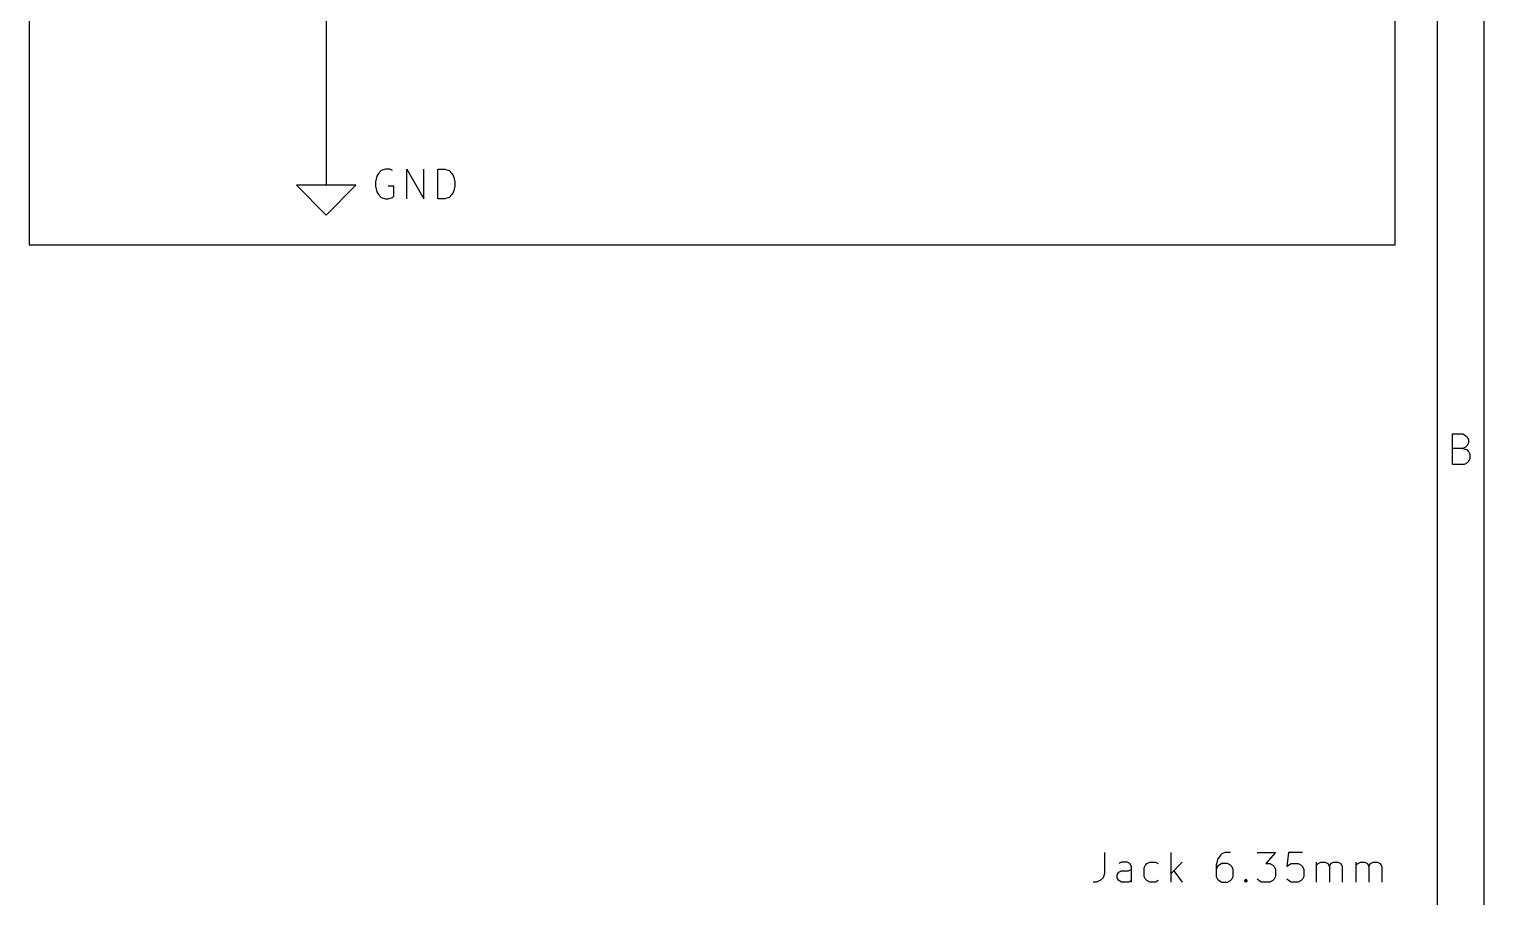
# Model space of a CAD drawing. Extents: x 0.4 to 11.3, y -7.9 to -0.4.
# Drawn here: x 8.85 to 11.299, y -4.098 to -2.637 of the extents above; entities that cross this region are included whole.
import ezdxf

# ---------------------------------------------------------------- set-up
doc = ezdxf.new("R2010")
doc.units = 0
doc.header["$MEASUREMENT"] = 0
for name, color, linetype in [('BLUE3', 171, 'CONTINUOUS'), ('CYAN2', 4, 'CONTINUOUS'), ('GREEN3', 91, 'CONTINUOUS'), ('RED2', 1, 'CONTINUOUS')]:
    doc.layers.add(name, color=color, linetype=linetype)

msp = doc.modelspace()

# ---------------------------------------------------------------- linework, layer by layer
at = {"layer": 'BLUE3', "linetype": 'CONTINUOUS'}
for p, q in [((8.85, -0.65), (8.85, -3)), ((8.85, -0.65), (8.85, -3)), ((11.15, -3), (11.15, -0.65)), ((11.15, -3), (11.15, -0.65)), ((8.85, -3), (11.15, -3)), ((8.85, -3), (11.15, -3))]:
    msp.add_line(p, q, dxfattribs=at)
at = {"layer": 'CYAN2', "linetype": 'CONTINUOUS'}
for p, q in [((9.4357, -2.8847), (9.4333, -2.8942)), ((9.4381, -2.8799), (9.4357, -2.8847)), ((9.4429, -2.8752), (9.4381, -2.8799)), ((9.45, -2.8728), (9.4429, -2.8752)), ((9.4571, -2.8728), (9.45, -2.8728)), ((9.4619, -2.8752), (9.4571, -2.8728)), ((9.4857, -2.9228), (9.4857, -2.8728)), ((9.4857, -2.8728), (9.5143, -2.9228)), ((9.5143, -2.9228), (9.5143, -2.8728)), ((9.5381, -2.9228), (9.5381, -2.8728)), ((9.5381, -2.8728), (9.55, -2.8728)), ((9.55, -2.8728), (9.5571, -2.8752)), ((9.5571, -2.8752), (9.5619, -2.8799)), ((9.5619, -2.8799), (9.5643, -2.8847)), ((9.5643, -2.8847), (9.5667, -2.8942)), ((9.4333, -2.8942), (9.4333, -2.9014)), ((9.4333, -2.9014), (9.4357, -2.9109)), ((9.4357, -2.9109), (9.4381, -2.9157)), ((9.4643, -2.9014), (9.4548, -2.9014)), ((9.4643, -2.918), (9.4643, -2.9014)), ((9.5643, -2.9109), (9.5619, -2.9157)), ((9.5667, -2.9014), (9.5643, -2.9109)), ((9.5667, -2.8942), (9.5667, -2.9014)), ((9.4381, -2.9157), (9.4429, -2.9204)), ((9.4429, -2.9204), (9.45, -2.9228)), ((9.45, -2.9228), (9.4548, -2.9228)), ((9.4548, -2.9228), (9.4619, -2.9204)), ((9.4619, -2.9204), (9.4643, -2.918)), ((9.55, -2.9228), (9.5381, -2.9228)), ((9.5571, -2.9204), (9.55, -2.9228)), ((9.5619, -2.9157), (9.5571, -2.9204)), ((10.6606, -4.0228), (10.6606, -4.0585)), ((10.6891, -4.0395), (10.6844, -4.0418)), ((10.6987, -4.0395), (10.6891, -4.0395)), ((10.7034, -4.0418), (10.6987, -4.0395)), ((10.732, -4.0418), (10.7368, -4.0395)), ((10.7368, -4.0395), (10.7463, -4.0395)), ((10.7463, -4.0395), (10.751, -4.0418)), ((10.7725, -4.0728), (10.7725, -4.0228)), ((10.7915, -4.0395), (10.7725, -4.0585)), ((10.851, -4.0347), (10.8487, -4.0442)), ((10.8558, -4.0276), (10.851, -4.0347)), ((10.8582, -4.0252), (10.8558, -4.0276)), ((10.8629, -4.0228), (10.8582, -4.0252)), ((10.8725, -4.0228), (10.8629, -4.0228)), ((10.9177, -4.0228), (10.9487, -4.0228)), ((10.9487, -4.0228), (10.932, -4.0418)), ((10.9701, -4.0228), (10.9677, -4.0466)), ((10.9939, -4.0228), (10.9701, -4.0228)), ((11.0177, -4.0728), (11.0177, -4.0395)), ((11.0201, -4.0418), (11.0249, -4.0395)), ((11.0249, -4.0395), (11.032, -4.0395)), ((11.032, -4.0395), (11.0368, -4.0418)), ((11.0415, -4.0418), (11.0463, -4.0395)), ((11.0463, -4.0395), (11.0534, -4.0395)), ((11.0534, -4.0395), (11.0582, -4.0418)), ((11.0844, -4.0728), (11.0844, -4.0395)), ((11.0868, -4.0418), (11.0915, -4.0395)), ((11.0915, -4.0395), (11.0987, -4.0395)), ((11.0987, -4.0395), (11.1034, -4.0418)), ((11.1082, -4.0418), (11.1129, -4.0395)), ((11.1129, -4.0395), (11.1201, -4.0395)), ((11.1201, -4.0395), (11.1248, -4.0418)), ((10.6582, -4.0657), (10.6534, -4.0704)), ((10.6606, -4.0585), (10.6582, -4.0657)), ((10.682, -4.0609), (10.6844, -4.0561)), ((10.682, -4.0657), (10.682, -4.0609)), ((10.6844, -4.0704), (10.682, -4.0657)), ((10.6844, -4.0561), (10.6891, -4.0538)), ((10.6891, -4.0538), (10.701, -4.0538)), ((10.701, -4.0538), (10.7058, -4.0514)), ((10.7058, -4.0466), (10.7034, -4.0418)), ((10.7058, -4.0728), (10.7058, -4.0466)), ((10.7272, -4.049), (10.7296, -4.0442)), ((10.7272, -4.0633), (10.7272, -4.049)), ((10.7296, -4.068), (10.7272, -4.0633)), ((10.7296, -4.0442), (10.732, -4.0418)), ((10.7772, -4.0538), (10.7915, -4.0728)), ((10.8487, -4.0442), (10.8487, -4.0633)), ((10.851, -4.0466), (10.8487, -4.0514)), ((10.8487, -4.0633), (10.851, -4.068)), ((10.8534, -4.0442), (10.851, -4.0466)), ((10.8582, -4.0418), (10.8534, -4.0442)), ((10.8677, -4.0418), (10.8582, -4.0418)), ((10.8725, -4.0442), (10.8677, -4.0418)), ((10.8749, -4.0466), (10.8725, -4.0442)), ((10.8772, -4.0514), (10.8749, -4.0466)), ((10.8749, -4.068), (10.8772, -4.0633)), ((10.8772, -4.0633), (10.8772, -4.0514)), ((10.932, -4.0418), (10.9391, -4.0418)), ((10.9391, -4.0418), (10.9439, -4.0442)), ((10.9439, -4.0442), (10.9463, -4.0466)), ((10.9463, -4.0466), (10.9487, -4.0514)), ((10.9487, -4.0633), (10.9463, -4.068)), ((10.9487, -4.0514), (10.9487, -4.0633)), ((10.9677, -4.0466), (10.9701, -4.0442)), ((10.9701, -4.0442), (10.9749, -4.0418)), ((10.9749, -4.0418), (10.9868, -4.0418)), ((10.9868, -4.0418), (10.9915, -4.0442)), ((10.9915, -4.0442), (10.9939, -4.0466)), ((10.9939, -4.0466), (10.9963, -4.0514)), ((10.9963, -4.0633), (10.9939, -4.068)), ((10.9963, -4.0514), (10.9963, -4.0633)), ((11.0177, -4.0442), (11.0201, -4.0418)), ((11.0368, -4.0418), (11.0391, -4.0466)), ((11.0391, -4.0466), (11.0415, -4.0418)), ((11.0391, -4.0466), (11.0391, -4.0728)), ((11.0582, -4.0418), (11.0606, -4.0466)), ((11.0606, -4.0466), (11.0606, -4.0728)), ((11.0844, -4.0442), (11.0868, -4.0418)), ((11.1034, -4.0418), (11.1058, -4.0466)), ((11.1058, -4.0466), (11.1082, -4.0418)), ((11.1058, -4.0466), (11.1058, -4.0728)), ((11.1248, -4.0418), (11.1272, -4.0466)), ((11.1272, -4.0466), (11.1272, -4.0728)), ((10.6463, -4.0728), (10.6415, -4.0728)), ((10.6534, -4.0704), (10.6463, -4.0728)), ((10.6891, -4.0728), (10.6844, -4.0704)), ((10.701, -4.0728), (10.6891, -4.0728)), ((10.7058, -4.0704), (10.701, -4.0728)), ((10.732, -4.0704), (10.7296, -4.068)), ((10.7368, -4.0728), (10.732, -4.0704)), ((10.7463, -4.0728), (10.7368, -4.0728)), ((10.751, -4.0704), (10.7463, -4.0728)), ((10.851, -4.068), (10.8534, -4.0704)), ((10.8534, -4.0704), (10.8582, -4.0728)), ((10.8582, -4.0728), (10.8677, -4.0728)), ((10.8677, -4.0728), (10.8725, -4.0704)), ((10.8725, -4.0704), (10.8749, -4.068)), ((10.8963, -4.0704), (10.8987, -4.068)), ((10.8987, -4.0728), (10.8963, -4.0704)), ((10.8987, -4.068), (10.901, -4.0704)), ((10.8987, -4.068), (10.8987, -4.0728)), ((10.901, -4.0704), (10.8987, -4.0728)), ((10.9201, -4.0704), (10.9177, -4.068)), ((10.9249, -4.0728), (10.9201, -4.0704)), ((10.9391, -4.0728), (10.9249, -4.0728)), ((10.9439, -4.0704), (10.9391, -4.0728)), ((10.9463, -4.068), (10.9439, -4.0704)), ((10.9701, -4.0704), (10.9677, -4.068)), ((10.9749, -4.0728), (10.9701, -4.0704)), ((10.9868, -4.0728), (10.9749, -4.0728)), ((10.9915, -4.0704), (10.9868, -4.0728)), ((10.9939, -4.068), (10.9915, -4.0704))]:
    msp.add_line(p, q, dxfattribs=at)
at = {"layer": 'GREEN3', "linetype": 'CONTINUOUS'}
msp.add_line((9.35, -2.4), (9.35, -2.85), dxfattribs=at)
at = {"layer": 'RED2', "linetype": 'CONTINUOUS'}
for p, q in [((11.2993, -0.3937), (11.2993, -7.8743)), ((11.2206, -0.4724), (11.2206, -7.7956)), ((9.35, -2.85), (9.35, -2.9)), ((9.35, -2.9), (9.3, -2.9)), ((9.3, -2.9), (9.35, -2.95)), ((9.35, -2.95), (9.4, -2.9)), ((9.4, -2.9), (9.35, -2.9)), ((11.2465, -3.3698), (11.2465, -3.3186)), ((11.2465, -3.3186), (11.2636, -3.3186)), ((11.2636, -3.3186), (11.2685, -3.3211)), ((11.2685, -3.3211), (11.2709, -3.3235)), ((11.2709, -3.3235), (11.2733, -3.3284)), ((11.2733, -3.3284), (11.2733, -3.3333)), ((11.2636, -3.343), (11.2465, -3.343)), ((11.2685, -3.3406), (11.2636, -3.343)), ((11.2636, -3.343), (11.2709, -3.3455)), ((11.2709, -3.3381), (11.2685, -3.3406)), ((11.2733, -3.3333), (11.2709, -3.3381)), ((11.2709, -3.3455), (11.2733, -3.3479)), ((11.2733, -3.3479), (11.2758, -3.3528)), ((11.2758, -3.3528), (11.2758, -3.3601)), ((11.266, -3.3698), (11.2465, -3.3698)), ((11.2709, -3.3674), (11.266, -3.3698)), ((11.2733, -3.365), (11.2709, -3.3674)), ((11.2758, -3.3601), (11.2733, -3.365))]:
    msp.add_line(p, q, dxfattribs=at)

doc.saveas('drawing.dxf')
